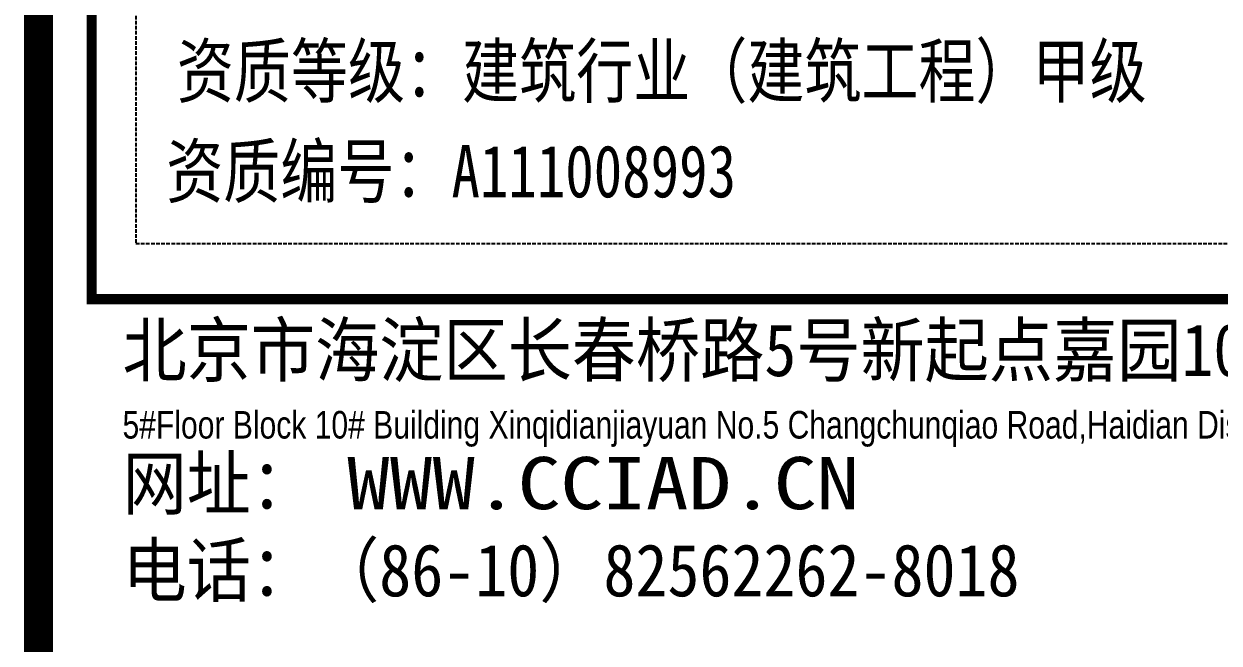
# Model space of a CAD drawing. Extents: x 815029915 to 815825525, y 579155098 to 579748855.
# Drawn here: x 815541256 to 815545371, y 579347076 to 579349209 of the extents above; entities that cross this region are included whole.
import ezdxf
from ezdxf.enums import TextEntityAlignment as Align

# ---------------------------------------------------------------- set-up
doc = ezdxf.new("R2010")
doc.units = 0
doc.header["$LTSCALE"] = 100
doc.header["$MEASUREMENT"] = 0
doc.linetypes.add('DASH', pattern=[0.35, 0.25, -0.1])
doc.layers.add('TK', color=7, linetype='Continuous')
doc.styles.add('CCIAD-图框(地址栏)', font='txt')
doc.styles.add('公司名等', font='')
doc.styles.get('公司名等').set_extended_font_data('SimHei')

# ---------------------------------------------------------------- blocks, each defined once
blk = doc.blocks.new('CCIAD-TK-A2-图签')
at = {"layer": 'TK', "const_width": 1}
blk.add_lwpolyline([(529.286, 10.457), (529.286, 410)], dxfattribs=at)
at = {"layer": 'TK', "const_width": 0.347}
blk.add_lwpolyline([(531.117, 349.234), (582.387, 349.234), (582.387, 407.289), (531.117, 407.289)], close=True, dxfattribs=at)
at = {"layer": 'TK', "linetype": 'DASH', "ltscale": 0.005}
blk.add_lwpolyline([(532.639, 351.151), (580.865, 351.151), (580.865, 405.372), (532.639, 405.372)], close=True, dxfattribs=at)
at = {"layer": 'TK', "style": '公司名等', "width": 0.8}
for s, p in [('资质等级：建筑行业（建筑工程）甲级', (550.747, 356.194)), ('资质编号：A111008993', (543.495, 352.742))]:
    blk.add_text(s, height=1.8, dxfattribs=at).set_placement(p, align=Align.CENTER)
at = {"layer": 'TK', "lineweight": 20, "insert": (532.181, 348.384), "char_height": 1.8, "width": 174.99731, "attachment_point": 1, "style": 'CCIAD-图框(地址栏)'}
blk.add_mtext('{\\fSimHei|b0|i0|c134|p2;\\W0.9;北京市海淀区长春桥路5号新起点嘉园10号楼5层\\P\\fArial|b0|i0|c0|p34;\\H0.52778x;\\W0.78;5#Floor Block 10# Building Xinqidianjiayuan No.5 Changchunqiao Road,Haidian District Beijing,P.R.China\\H1.0526x;\\P\\fSimHei|b0|i0|c134|p2;\\H1.8x;\\W0.9;网址： \\W1.2;WWW.CCIAD.CN\\P\\W0.9;电话：（86-10）82562262-8018}', dxfattribs=at)

msp = doc.modelspace()

# ---------------------------------------------------------------- block references
at = {"layer": 'TK', "xscale": 100, "yscale": 100, "zscale": 100}
msp.add_blockref('CCIAD-TK-A2-图签', (815488377.3, 579313337.2), dxfattribs=at)

doc.saveas('drawing.dxf')
